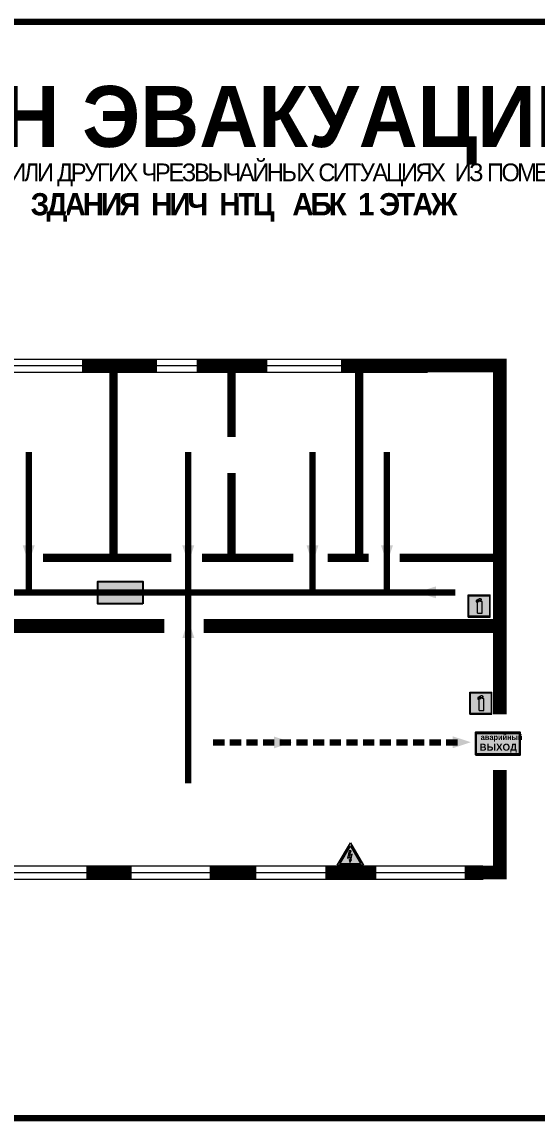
# Model space of a CAD drawing. Header units: millimetres. Extents: x 13810 to 67229, y 12374 to 21950.
# Drawn here: x 40537.4 to 40723.1, y 18692 to 19087 of the extents above; entities that cross this region are included whole.
import ezdxf

# ---------------------------------------------------------------- set-up
doc = ezdxf.new("R2010")
doc.units = ezdxf.units.MM
doc.linetypes.add('{ Wide Dash }', pattern=[12, 4, -2, 4, -2])
doc.layers.add('План_Штампы', color=7, linetype='Continuous')
doc.styles.add('обычный', font='arial.ttf')

# ---------------------------------------------------------------- blocks, each defined once
blk = doc.blocks.new('A$C41C009D9')
at = {"true_color": 0xffffff}
blk.add_hatch(color=7, dxfattribs=at).paths.add_polyline_path([(0, 8), (-16, 8), (-16, 0), (0, 0)])
h = blk.add_hatch(color=126)
h.dxf.hatch_style = 1
h.paths.add_polyline_path([(-15.8, 7.8), (-15.8, 0.2), (-0.2, 0.2), (-0.2, 7.8)])
at = {"color": 126}
for points in [[(-16, 0), (0, 0), (0, 8), (-16, 8)], [(-16, 0), (0, 0), (0, 8), (-16, 8)], [(-15.8, 7.8), (-0.2, 7.8), (-0.2, 0.2), (-15.8, 0.2)]]:
    blk.add_lwpolyline(points, close=True, dxfattribs=at)
at = {"color": 7, "true_color": 0xffffff, "insert": (-15.8, 7.3), "char_height": 2.5, "width": 15.5999, "attachment_point": 1, "style": 'обычный'}
blk.add_mtext('\\pi1.6133;{\\fArial|b1|i0|c204|p34;\\H0.8x;\\W0.8;аварийный\\H1.25x;\\W1;\\P\\pi1.2327;ВЫХОД}', dxfattribs=at)
blk = doc.blocks.new('A$C32E8229D')
at = {"true_color": 0xffffff}
blk.add_hatch(color=7, dxfattribs=at).paths.add_polyline_path([(0, 0), (0, -8), (16, -8), (16, 0)])
h = blk.add_hatch(color=126)
h.paths.add_polyline_path([(0.2, -0.2), (15.8, -0.2), (15.8, -7.8), (0.2, -7.8)])
h.paths.add_polyline_path([(13.49, -2.05), (12.08, -2.05), (11.37, -2.63, 0.162397), (11.29, -2.84), (11.29, -3.63), (10.35, -3.63), (10.35, -4.05), (11.68, -4.05), (11.68, -3.48), (12.26, -4.28), (11.29, -5.1), (11.29, -6.78), (11.85, -6.78), (11.85, -5.44), (12.8, -4.64), (12.8, -5.94), (14.46, -5.94), (14.46, -5.39), (13.45, -5.39), (13.45, -3.97), (12.46, -2.59), (13.15, -2.59), (13.69, -3.34), (14.18, -3)], flags=16)
h.paths.add_polyline_path([(10.74, -1.82, 1), (11.8, -1.82, 1)], flags=16)
h.paths.add_polyline_path([(9.39, -3.59), (5.99, -3.59), (6.56, -3.03), (5.91, -3.03), (5.1, -3.83), (5.91, -4.64), (6.56, -4.64), (5.99, -4.09), (9.39, -4.09)], flags=16)
h.paths.add_polyline_path([(4.29, -1.08), (1.72, -1.08), (1.72, -6.6), (4.29, -6.6)], flags=16)
at = {"color": 126}
blk.add_lwpolyline([(16, -8), (0, -8), (0, 0), (16, 0)], close=True, dxfattribs=at)
blk = doc.blocks.new('A$C3AD82952')
at = {"true_color": 0xf5f5ff}
h = blk.add_hatch(color=7, dxfattribs=at)
h.dxf.hatch_style = 1
h.paths.add_polyline_path([(8.21, 8.73, 0.414214), (7.89, 9.05), (7.22, 9.05), (7.22, 9.92), (7.59, 9.92, 1), (7.57, 10.36), (7.22, 10.36), (7.22, 10.6), (6.43, 10.6), (6.43, 10.36), (6.01, 10.36), (4.74, 9.59), (4.74, 8.69), (4.98, 8.73), (4.98, 9.26), (6.12, 9.91), (6.43, 9.91), (6.43, 9.05), (5.76, 9.05, 0.414214), (5.44, 8.73), (5.44, 2.2), (8.21, 2.2)], flags=0)
h.paths.add_polyline_path([(12.8, 12.8), (0, 12.8), (0, 0), (12.8, 0)])
h.paths.add_polyline_path([(0.51, 12.29), (12.29, 12.29), (12.29, 0.51), (0.51, 0.51)], flags=16)
h.paths.add_polyline_path([(4.74, 9.59), (6.01, 10.36), (6.43, 10.36), (6.43, 10.6), (7.22, 10.6), (7.22, 10.36), (7.59, 10.36, -0.94586), (7.59, 9.92), (7.22, 9.92), (7.22, 9.05), (7.89, 9.05, -0.414214), (8.21, 8.73), (8.21, 2.2), (5.44, 2.2), (5.44, 8.73, -0.414214), (5.76, 9.05), (6.43, 9.05), (6.43, 9.91), (6.12, 9.91), (4.98, 9.26), (4.98, 8.73), (4.74, 8.69)], flags=0)
h = blk.add_hatch(color=242)
h.dxf.hatch_style = 1
h.paths.add_polyline_path([(12.29, 12.29), (0.51, 12.29), (0.51, 0.51), (12.29, 0.51)])
h.paths.add_polyline_path([(4.74, 8.69), (4.74, 9.59), (6.01, 10.36), (6.43, 10.36), (6.43, 10.6), (7.22, 10.6), (7.22, 10.36), (7.59, 10.36, -0.94586), (7.59, 9.92), (7.22, 9.92), (7.22, 9.05), (7.89, 9.05, -0.414214), (8.21, 8.73), (8.21, 2.2), (5.44, 2.2), (5.44, 8.73, -0.414214), (5.76, 9.05), (6.43, 9.05), (6.43, 9.91), (6.12, 9.91), (4.98, 9.26), (4.98, 8.73)], flags=16)
h = blk.add_hatch(color=7, dxfattribs=at)
h.dxf.hatch_style = 1
h.paths.add_polyline_path([(8.21, 8.73, 0.414214), (7.89, 9.05), (7.22, 9.05), (7.22, 9.92), (7.59, 9.92, 1), (7.57, 10.36), (7.22, 10.36), (7.22, 10.6), (6.43, 10.6), (6.43, 10.36), (6.01, 10.36), (4.74, 9.59), (4.74, 8.69), (4.98, 8.73), (4.98, 9.26), (6.12, 9.91), (6.43, 9.91), (6.43, 9.05), (5.76, 9.05, 0.414214), (5.44, 8.73), (5.44, 2.2), (8.21, 2.2)])
at = {"color": 242, "lineweight": 5}
for p, q in [((0, 0), (0, 12.8)), ((0, 12.8), (12.8, 12.8)), ((12.8, 0), (12.8, 12.8)), ((6.01, 10.36), (4.74, 9.59)), ((4.74, 9.59), (4.74, 8.69)), ((4.74, 8.69), (4.98, 8.73)), ((4.98, 9.26), (6.12, 9.91)), ((4.98, 8.73), (4.98, 9.26)), ((5.44, 2.2), (5.44, 8.73)), ((5.76, 9.05), (6.43, 9.05)), ((6.01, 10.36), (6.43, 10.36)), ((6.12, 9.91), (6.43, 9.91)), ((7.22, 10.6), (6.43, 10.6)), ((6.43, 10.6), (6.43, 10.36)), ((6.43, 9.91), (6.43, 9.05)), ((7.22, 10.36), (7.22, 10.6)), ((7.59, 10.36), (7.22, 10.36)), ((7.22, 9.05), (7.22, 9.92)), ((7.59, 9.92), (7.22, 9.92)), ((7.89, 9.05), (7.22, 9.05)), ((8.21, 2.2), (8.21, 8.73)), ((0, 0), (12.8, 0)), ((5.44, 2.2), (8.21, 2.2))]:
    blk.add_line(p, q, dxfattribs=at)
blk.add_lwpolyline([(0.51, 12.29), (12.29, 12.29), (12.29, 0.51), (0.51, 0.51)], close=True, dxfattribs=at)
for centre, radius, start, end in [((5.76, 8.73), 0.32, 90, 180), ((7.58, 10.14), 0.223, 273.18746, 86.81254), ((7.89, 8.73), 0.32, 0, 90)]:
    blk.add_arc(centre, radius, start, end, dxfattribs=at)
blk = doc.blocks.new('A$C3E6D3DDE')
at = {"lineweight": 5}
h = blk.add_hatch(color=40, dxfattribs=at)
h.paths.add_polyline_path([(24.1, 1.45), (16.46, -11.35), (31.74, -11.35)])
h.paths.add_polyline_path([(24.09, -0.46), (30.03, -10.41), (18.14, -10.41)], flags=16)
h.paths.add_polyline_path([(24.54, -3.08), (23.41, -6.02), (25.13, -5.01), (24.33, -8.5), (24.82, -8.27), (23.79, -9.86), (23.4, -8.04), (23.8, -8.43), (24.04, -6.29), (22.39, -7.25), (23.44, -3.08)], flags=0)
h = blk.add_hatch(color=256, dxfattribs=at)
h.paths.add_polyline_path([(24.37, 0.03, 0.567511), (23.82, 0.03), (17.59, -10.4, 0.582454), (17.86, -10.88), (30.32, -10.88, 0.582149), (30.6, -10.4)])
h.paths.add_polyline_path([(24.09, -0.46), (18.14, -10.41), (30.03, -10.41)], flags=16)
h.paths.add_polyline_path([(24.54, -3.08), (23.41, -6.02), (25.13, -5.01), (24.33, -8.5), (24.82, -8.27), (23.79, -9.86), (23.4, -8.04), (23.8, -8.43), (24.04, -6.29), (22.39, -7.25), (23.44, -3.08)], flags=0)
h = blk.add_hatch(color=40, dxfattribs=at)
h.paths.add_polyline_path([(24.09, -0.46), (18.14, -10.41), (30.03, -10.41)])
h.paths.add_polyline_path([(24.82, -8.27), (23.79, -9.86), (23.4, -8.04), (23.8, -8.43), (24.04, -6.29), (22.39, -7.25), (23.44, -3.08), (24.54, -3.08), (23.41, -6.02), (25.13, -5.01), (24.33, -8.5)], flags=16)
at = {"color": 40, "lineweight": 5}
for p, q in [((16.46, -11.35), (24.1, 1.45)), ((24.1, 1.45), (31.74, -11.35))]:
    blk.add_line(p, q, dxfattribs=at)
at = {"lineweight": 5}
for p, q in [((17.59, -10.4), (23.82, 0.03)), ((24.37, 0.03), (30.6, -10.4)), ((18.14, -10.41), (24.09, -0.46)), ((23.44, -3.08), (22.39, -7.25)), ((22.39, -7.25), (24.04, -6.29)), ((23.41, -6.02), (24.54, -3.08)), ((25.13, -5.01), (23.41, -6.02)), ((24.54, -3.08), (23.44, -3.08)), ((24.04, -6.29), (23.8, -8.43)), ((24.09, -0.46), (30.03, -10.41)), ((24.33, -8.5), (25.13, -5.01)), ((17.86, -10.88), (30.32, -10.88)), ((18.14, -10.41), (30.03, -10.41)), ((23.8, -8.43), (23.4, -8.04)), ((23.4, -8.04), (23.79, -9.86)), ((23.79, -9.86), (24.82, -8.27)), ((24.82, -8.27), (24.33, -8.5))]:
    blk.add_line(p, q, dxfattribs=at)
at = {"color": 50, "lineweight": 5}
blk.add_line((31.74, -11.35), (16.46, -11.35), dxfattribs=at)

msp = doc.modelspace()

# ---------------------------------------------------------------- linework, layer by layer
at = {"color": 2, "lineweight": 100}
msp.add_lwpolyline([(40312.67, 19086.99), (40912.67, 19086.99), (40912.67, 18691.99), (40312.67, 18691.99)], close=True, dxfattribs=at)
at = {"lineweight": 0}
for points in [[(40344.81, 18965.46), (40683.64, 18965.46)], [(40344.76, 18960.78), (40683.59, 18960.78)], [(40345.11, 18963.17), (40683.93, 18963.17)], [(40491.44, 18782.92), (40703.62, 18782.92)], [(40491.54, 18780.47), (40703.72, 18780.47)], [(40491.46, 18778.13), (40703.65, 18778.13)]]:
    msp.add_lwpolyline(points, dxfattribs=at)
for points, const_width in [([(40586.13, 18963.17), (40559.11, 18963.17)], 5), ([(40570.41, 18893.88), (40570.41, 18962.63)], 3), ([(40625.84, 18963.17), (40600.46, 18963.17)], 5), ([(40613.04, 18937.36), (40613.04, 18962.63)], 3), ([(40709.73, 18837.45), (40709.73, 18963.17), (40652.44, 18963.17)], 5), ([(40659.04, 18893.88), (40659.04, 18962.63)], 3), ([(40613.04, 18893.88), (40613.04, 18924.4)], 3), ([(40545.04, 18893.88), (40591.32, 18893.88)], 3), ([(40602.32, 18893.88), (40635.3, 18893.88)], 3), ([(40647.64, 18893.88), (40662.39, 18893.88)], 3), ([(40673.65, 18893.88), (40710.37, 18893.88)], 3), ([(40521.2, 18869.34), (40588.83, 18869.34)], 5), ([(40602.98, 18869.34), (40709.73, 18869.34)], 5), ([(40697.07, 18780.47), (40709.73, 18780.47), (40709.73, 18817.45)], 5), ([(40560.63, 18780.47), (40576.95, 18780.47)], 5), ([(40605.14, 18780.47), (40621.89, 18780.47)], 5), ([(40646.81, 18780.47), (40665.2, 18780.47)], 5)]:
    msp.add_lwpolyline(points, dxfattribs=dict(at, const_width=const_width))
at = {"color": 126, "lineweight": 100, "true_color": 0x008754}
for points in [[(40539.89, 18881.39), (40539.89, 18931.91)], [(40597.4, 18881.39), (40597.4, 18931.91)], [(40642.19, 18881.39), (40642.19, 18931.91)], [(40669.01, 18881.39), (40669.01, 18931.91)], [(40400.61, 18881.39), (40693.57, 18881.39)], [(40597.4, 18881.39), (40597.4, 18812.72)]]:
    msp.add_lwpolyline(points, dxfattribs=at)
at = {"color": 126, "linetype": '{ Wide Dash }', "lineweight": 100, "true_color": 0x008754}
msp.add_lwpolyline([(40694.41, 18827.27), (40605.24, 18827.27)], dxfattribs=at)
at = {"layer": 'План_Штампы', "color": 126, "true_color": 0x008754}
for points in [[(40537.74, 18898.36), (40542.03, 18898.35), (40539.9, 18891.76)], [(40595.25, 18898.36), (40599.54, 18898.35), (40597.42, 18891.76)], [(40640.04, 18898.36), (40644.33, 18898.35), (40642.2, 18891.76)], [(40666.86, 18898.36), (40671.15, 18898.35), (40669.02, 18891.76)], [(40686.67, 18883.59), (40686.66, 18879.3), (40680.07, 18881.43)], [(40599.58, 18865), (40595.28, 18865.01), (40597.41, 18871.6)], [(40628.27, 18825.21), (40628.28, 18829.5), (40634.87, 18827.37)], [(40692.71, 18825.27), (40692.72, 18829.56), (40699.31, 18827.43)]]:
    msp.add_solid(points, dxfattribs=at)

# ---------------------------------------------------------------- block references
at = {"xscale": 0.625, "yscale": 0.625, "zscale": 0.625}
for name, p in [('A$C3AD82952', (40698.25, 18872.53)), ('A$C3AD82952', (40698.86, 18837.52)), ('A$C3E6D3DDE', (40640.77, 18790.21))]:
    msp.add_blockref(name, p, dxfattribs=at)
msp.add_blockref('A$C41C009D9', (40716.99, 18822.92))
at = {"layer": 'План_Штампы', "color": 126, "true_color": 0x008754, "xscale": 1.012510887696, "yscale": 1.012510887696, "zscale": 1.012510887696, "rotation": 359.9978653237144}
msp.add_blockref('A$C32E8229D', (40564.85, 18885.36), dxfattribs=at)

# ---------------------------------------------------------------- texts
at = {"lineweight": 0, "insert": (40466.72, 19063.92), "char_height": 22, "width": 493.8901, "attachment_point": 1, "style": 'обычный'}
msp.add_mtext('{\\fProxima Nova Rg|b1|i0|c204|p2;ПЛАН ЭВАКУАЦИИ}', dxfattribs=at)
at = {"color": 0, "lineweight": 0, "insert": (40616.78, 19036.15), "char_height": 8, "width": 449.2158, "attachment_point": 5, "style": 'обычный'}
msp.add_mtext('{\\fArial Black|b1|i0|c204|p34;\\H2x;\\T0.85;  \\fArial Narrow|b0|i0|c204|p34;\\H0.8x;\\W0.9;\\P\\fProxima Nova Rg|b0|i0|c204|p2;\\H0.5x;\\W1;\\C256;ПРИ ПОЖАРЕ  ИЛИ ДРУГИХ ЧРЕЗВЫЧАЙНЫХ СИТУАЦИЯХ  ИЗ ПОМЕЩЕНИЙ \\fProxima Nova Rg|b1|i0|c204|p2;\\H1.25x;\\PЗДАНИЯ  НИЧ  НТЦ   АБК  \\fProxima Nova Rg|b1|i0|c0|p2;1\\fProxima Nova Rg|b1|i0|c204|p2; ЭТАЖ}', dxfattribs=at)

doc.saveas('drawing.dxf')
